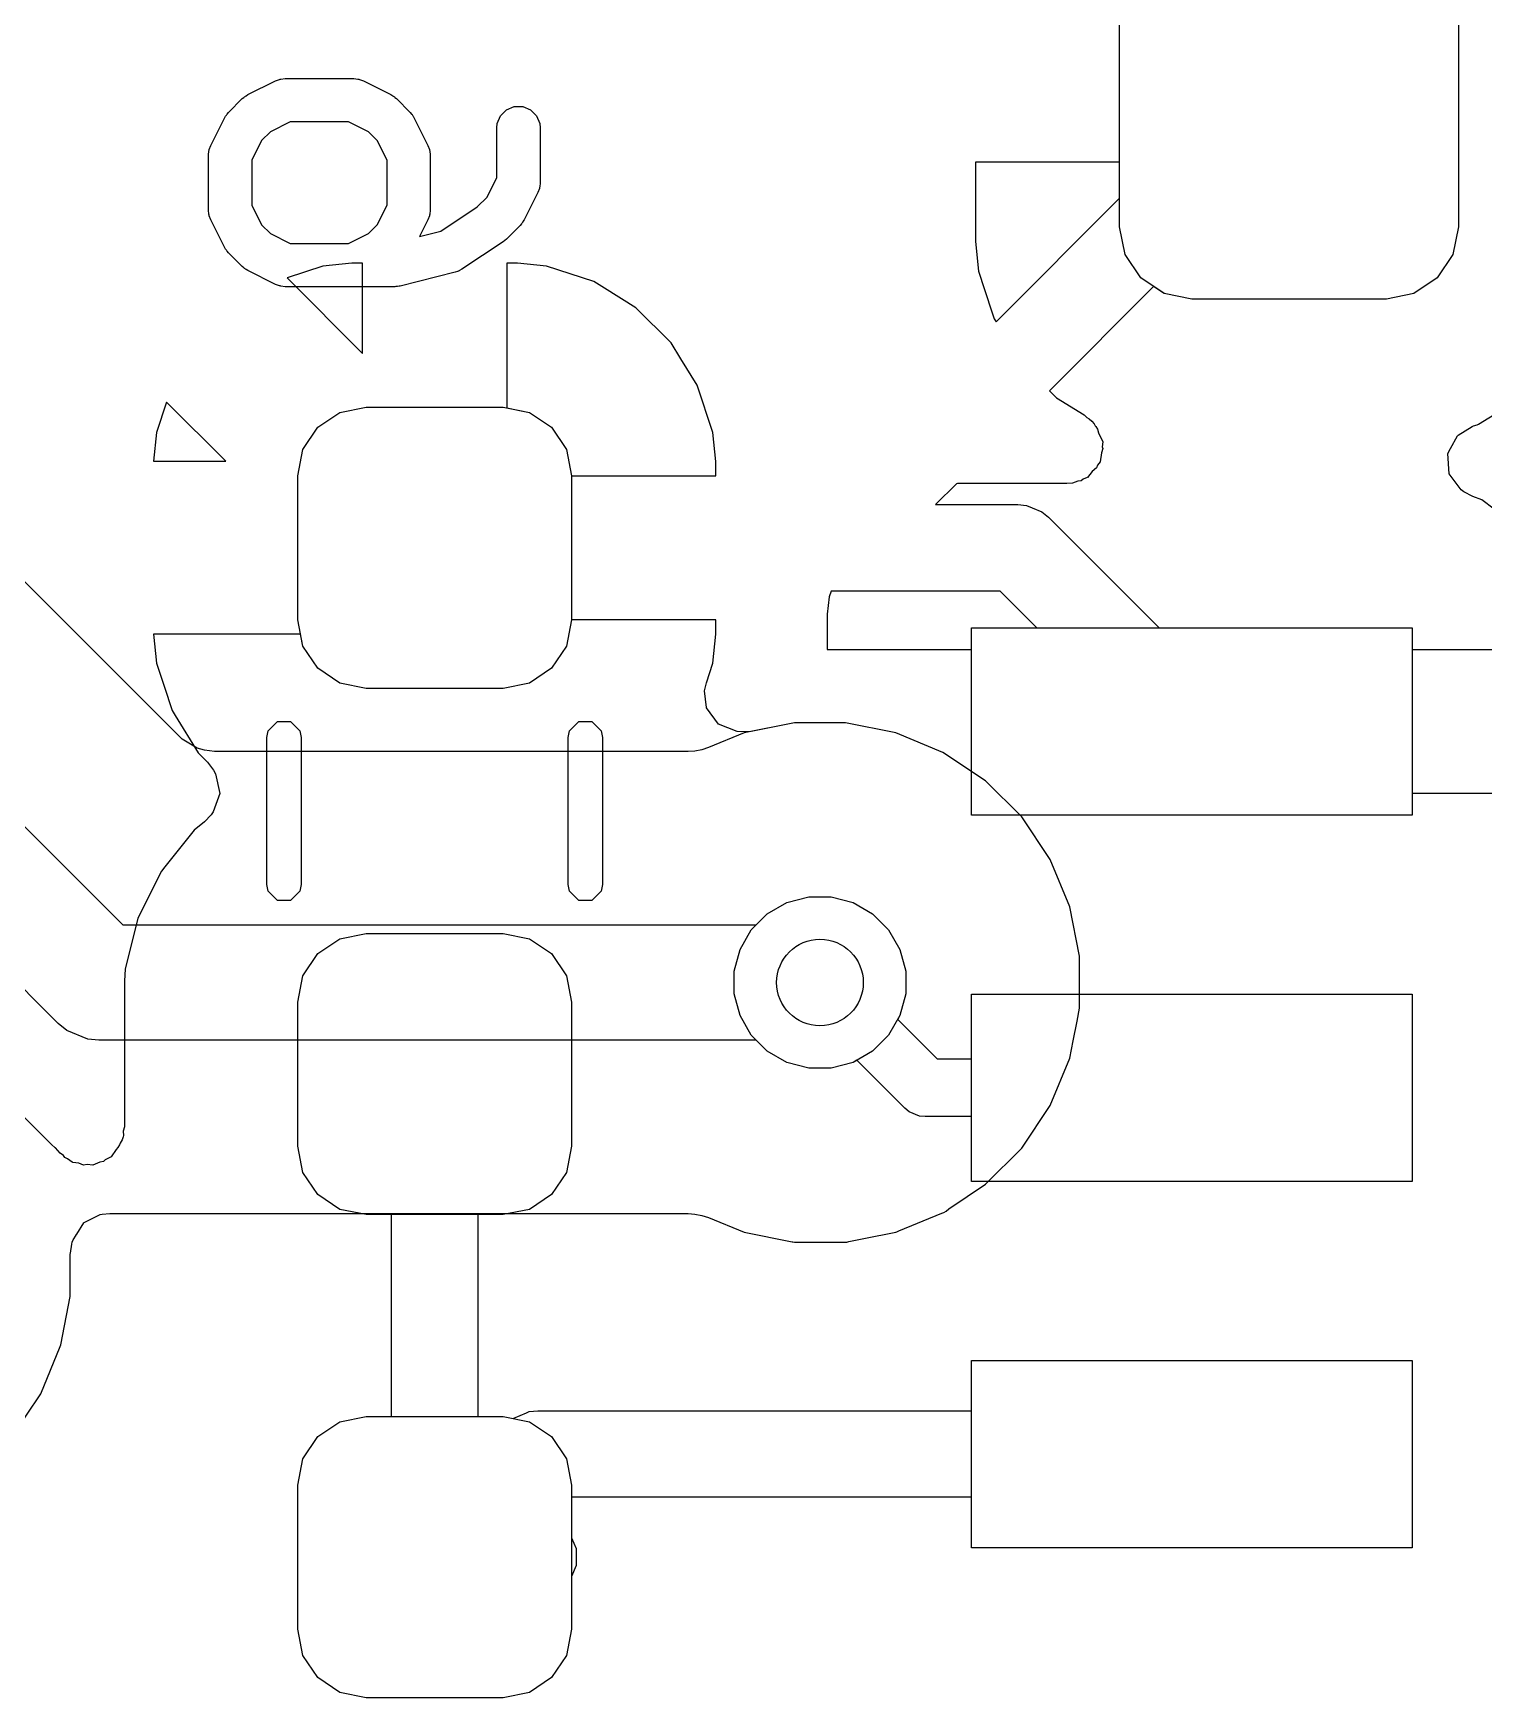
# Model space of a CAD drawing. Header units: inches. Extents: x 1.3 to 5.24, y -7.03 to -1.12.
# Drawn here: x 1.9595 to 2.1575, y -5.2551 to -5.0279 of the extents above; entities that cross this region are included whole.
import ezdxf

# ---------------------------------------------------------------- set-up
doc = ezdxf.new("R2010")
doc.units = ezdxf.units.IN
doc.header["$MEASUREMENT"] = 0
for name, color, linetype, true_color in [('B.Cu', 153, 'CONTINUOUS', 0x4d7fc4), ('B.Mask', 4, 'CONTINUOUS', 0x02ffee), ('B.Paste', 132, 'CONTINUOUS', 0x00c2c2), ('B.Silkscreen', 31, 'CONTINUOUS', 0xe8b2a7), ('F.Cu', 13, 'CONTINUOUS', 0xc83434), ('In1.Cu', 91, 'CONTINUOUS', 0x7fc87f), ('In2.Cu', 33, 'CONTINUOUS', 0xce7d2c)]:
    doc.layers.add(name, color=color, linetype=linetype, true_color=true_color)

msp = doc.modelspace()

# ---------------------------------------------------------------- linework, layer by layer
at = {"layer": 'B.Cu', "linetype": 'CONTINUOUS'}
for p, q in [((2.15409, -5.01693), (2.15409, -5.05433)), ((2.08815, -5.04547), (2.08815, -5.0563)), ((2.10783, -5.04547), (2.08815, -5.04547)), ((2.10783, -5.05041), (2.10783, -5.04547)), ((2.09097, -5.06727), (2.10783, -5.05041)), ((2.15409, -5.05433), (2.15335, -5.0581)), ((2.08815, -5.0563), (2.08856, -5.06034)), ((2.15335, -5.0581), (2.15121, -5.06129)), ((1.99907, -5.05966), (1.99418, -5.06128)), ((2.00304, -5.05925), (1.99907, -5.05966)), ((2.00304, -5.05925), (2.00304, -5.05925)), ((2.00304, -5.05925), (2.00304, -5.05925)), ((2.00305, -5.05925), (2.00304, -5.05925)), ((2.00449, -5.05925), (2.00305, -5.05925)), ((2.00305, -5.05925), (2.00305, -5.05925)), ((2.00449, -5.07158), (2.00449, -5.05925)), ((2.02562, -5.05925), (2.02417, -5.05925)), ((2.02417, -5.05925), (2.02417, -5.07903)), ((2.02959, -5.05966), (2.02562, -5.05925)), ((2.02562, -5.05925), (2.02562, -5.05925)), ((2.03604, -5.06179), (2.02959, -5.05966)), ((2.08856, -5.06034), (2.08856, -5.06034)), ((2.08856, -5.06034), (2.08856, -5.06034)), ((2.08856, -5.06034), (2.08941, -5.06288)), ((1.99418, -5.06128), (2.00449, -5.07158)), ((2.0375, -5.06269), (2.03604, -5.06179)), ((2.03604, -5.06179), (2.03604, -5.06179)), ((2.03604, -5.06179), (2.03604, -5.06179)), ((2.04181, -5.06536), (2.0375, -5.06269)), ((2.11248, -5.06247), (2.09827, -5.07668)), ((2.11391, -5.06342), (2.11248, -5.06247)), ((2.15121, -5.06129), (2.14802, -5.06342)), ((2.08941, -5.06288), (2.0905, -5.0662)), ((2.11768, -5.06417), (2.11391, -5.06342)), ((2.14425, -5.06417), (2.11768, -5.06417)), ((2.14802, -5.06342), (2.14425, -5.06417)), ((2.04661, -5.07016), (2.04181, -5.06536)), ((2.04181, -5.06536), (2.04181, -5.06536)), ((2.04181, -5.06536), (2.04181, -5.06536)), ((2.04181, -5.06536), (2.04181, -5.06536)), ((2.04181, -5.06536), (2.04181, -5.06536)), ((2.04181, -5.06536), (2.04181, -5.06536)), ((2.0905, -5.0662), (2.09073, -5.06689)), ((2.09073, -5.06689), (2.09073, -5.06689)), ((2.09073, -5.06689), (2.09097, -5.06727)), ((2.04794, -5.07231), (2.04661, -5.07016)), ((2.04661, -5.07016), (2.04661, -5.07016)), ((2.04661, -5.07016), (2.04661, -5.07016)), ((2.04661, -5.07016), (2.04661, -5.07016)), ((2.04661, -5.07016), (2.04661, -5.07016)), ((2.04661, -5.07016), (2.04661, -5.07016)), ((2.05018, -5.07593), (2.04794, -5.07231)), ((2.05231, -5.08238), (2.05018, -5.07593)), ((2.05018, -5.07593), (2.05018, -5.07593)), ((1.97773, -5.07823), (1.97635, -5.08238)), ((1.98582, -5.08632), (1.97773, -5.07823)), ((2.09827, -5.07668), (2.09924, -5.07765)), ((2.09924, -5.07765), (2.10299, -5.07996)), ((2.15682, -5.08127), (2.16269, -5.07765)), ((2.02417, -5.07903), (2.02726, -5.07965)), ((2.02726, -5.07965), (2.03029, -5.08168)), ((2.10299, -5.07996), (2.10336, -5.08033)), ((2.10336, -5.08033), (2.1037, -5.0805)), ((2.1037, -5.0805), (2.10406, -5.08085)), ((2.10406, -5.08085), (2.10436, -5.08119)), ((1.97635, -5.08238), (1.97595, -5.08632)), ((2.03029, -5.08168), (2.03232, -5.08471)), ((2.05272, -5.08635), (2.05231, -5.08238)), ((2.10436, -5.08119), (2.10449, -5.08147)), ((2.10449, -5.08147), (2.10459, -5.08157)), ((2.10459, -5.08157), (2.10482, -5.08194)), ((2.10482, -5.08194), (2.10495, -5.08242)), ((2.10495, -5.08242), (2.10554, -5.08367)), ((2.15302, -5.08456), (2.15395, -5.08285)), ((2.15395, -5.08285), (2.15407, -5.08273)), ((2.15407, -5.08273), (2.15599, -5.08155)), ((2.15599, -5.08155), (2.15617, -5.08149)), ((2.15617, -5.08149), (2.15664, -5.08133)), ((2.15664, -5.08133), (2.15676, -5.0813)), ((2.15676, -5.0813), (2.15682, -5.08127)), ((2.15682, -5.08127), (2.15682, -5.08127)), ((2.15682, -5.08127), (2.15682, -5.08127)), ((2.03232, -5.08471), (2.03303, -5.08829)), ((2.10536, -5.08515), (2.1052, -5.0864)), ((2.10553, -5.08459), (2.10536, -5.08515)), ((2.10554, -5.08367), (2.10546, -5.08433)), ((2.10546, -5.08433), (2.10553, -5.08459)), ((2.15263, -5.08526), (2.15302, -5.08456)), ((2.15283, -5.08801), (2.15263, -5.08526)), ((1.97595, -5.08632), (1.98582, -5.08632)), ((2.05272, -5.08829), (2.05272, -5.08635)), ((2.05272, -5.08635), (2.05272, -5.08635)), ((2.10411, -5.08771), (2.10344, -5.08851)), ((2.1047, -5.08722), (2.10411, -5.08771)), ((2.10481, -5.08686), (2.1047, -5.08722)), ((2.1052, -5.0864), (2.10481, -5.08686)), ((2.03303, -5.08829), (2.05272, -5.08829)), ((2.08556, -5.08939), (2.08272, -5.09222)), ((2.08571, -5.08937), (2.08556, -5.08939)), ((2.10065, -5.08937), (2.08571, -5.08937)), ((2.10139, -5.08931), (2.10065, -5.08937)), ((2.10142, -5.08931), (2.10139, -5.08931)), ((2.10215, -5.08903), (2.10142, -5.08931)), ((2.10258, -5.08897), (2.10215, -5.08903)), ((2.10285, -5.08875), (2.10258, -5.08897)), ((2.10339, -5.08854), (2.10285, -5.08875)), ((2.10344, -5.08851), (2.10339, -5.08854)), ((2.10344, -5.08851), (2.10344, -5.08851)), ((2.15448, -5.09021), (2.15283, -5.08801)), ((2.08272, -5.09222), (2.09396, -5.09222)), ((2.09396, -5.09222), (2.09511, -5.09234)), ((2.15484, -5.09047), (2.15448, -5.09021)), ((2.15606, -5.09114), (2.15484, -5.09047)), ((2.15729, -5.0916), (2.15606, -5.09114)), ((2.15606, -5.09114), (2.15606, -5.09114)), ((2.15606, -5.09114), (2.15606, -5.09114)), ((2.15896, -5.09286), (2.15729, -5.0916)), ((2.15729, -5.0916), (2.15729, -5.0916)), ((2.15729, -5.0916), (2.15729, -5.0916)), ((2.15729, -5.0916), (2.15729, -5.0916)), ((2.09511, -5.09234), (2.09592, -5.09268)), ((2.09592, -5.09268), (2.09724, -5.09322)), ((2.09724, -5.09322), (2.09813, -5.09395)), ((2.09813, -5.09395), (2.11323, -5.10906)), ((2.06817, -5.10483), (2.06791, -5.10717)), ((2.06846, -5.10404), (2.06817, -5.10483)), ((2.06817, -5.10483), (2.06817, -5.10483)), ((2.09151, -5.10404), (2.06846, -5.10404)), ((2.09653, -5.10906), (2.09151, -5.10404)), ((2.03303, -5.10797), (2.03232, -5.11155)), ((2.05272, -5.10797), (2.03303, -5.10797)), ((2.05272, -5.10991), (2.05272, -5.10797)), ((2.06791, -5.10717), (2.06791, -5.10717)), ((2.06791, -5.10717), (2.06791, -5.11201)), ((1.99602, -5.10994), (1.97595, -5.10994)), ((1.97595, -5.10994), (1.97635, -5.11388)), ((1.99634, -5.11155), (1.99602, -5.10994)), ((2.05231, -5.11388), (2.05272, -5.10991)), ((2.05272, -5.10991), (2.05272, -5.10991)), ((2.0876, -5.11201), (2.0876, -5.10906)), ((2.0876, -5.10906), (2.09653, -5.10906)), ((2.11323, -5.10906), (2.14776, -5.10906)), ((2.14776, -5.10906), (2.14776, -5.11201)), ((1.99837, -5.11458), (1.99634, -5.11155)), ((2.03232, -5.11155), (2.03029, -5.11458)), ((2.06791, -5.11201), (2.0876, -5.11201)), ((2.14776, -5.11201), (2.16744, -5.11201)), ((1.97635, -5.11388), (1.97739, -5.11701)), ((2.0014, -5.11661), (1.99837, -5.11458)), ((2.03029, -5.11458), (2.02726, -5.11661)), ((2.05142, -5.11658), (2.05231, -5.11388)), ((1.97739, -5.11701), (1.97849, -5.12033)), ((2.00498, -5.11732), (2.0014, -5.11661)), ((2.02726, -5.11661), (2.02368, -5.11732)), ((2.05121, -5.11747), (2.05142, -5.11658)), ((2.02368, -5.11732), (2.00498, -5.11732)), ((2.05119, -5.11765), (2.05121, -5.11747)), ((2.05142, -5.11992), (2.05119, -5.11765)), ((1.97849, -5.12033), (1.97849, -5.12033)), ((1.97849, -5.12033), (1.97892, -5.12104)), ((1.97892, -5.12104), (1.98205, -5.1261)), ((2.05145, -5.11999), (2.05142, -5.11992)), ((2.05306, -5.12222), (2.05145, -5.11999)), ((2.05562, -5.12322), (2.05306, -5.12222)), ((2.05616, -5.12327), (2.05562, -5.12322)), ((2.05755, -5.1232), (2.05616, -5.12327)), ((2.06344, -5.12203), (2.05755, -5.1232)), ((2.05755, -5.1232), (2.05755, -5.1232)), ((2.07042, -5.12203), (2.06344, -5.12203)), ((2.06344, -5.12203), (2.06344, -5.12203)), ((2.06344, -5.12203), (2.06344, -5.12203)), ((2.07727, -5.12339), (2.07042, -5.12203)), ((2.07042, -5.12203), (2.07042, -5.12203)), ((2.07042, -5.12203), (2.07042, -5.12203)), ((2.08372, -5.12606), (2.07727, -5.12339)), ((2.07727, -5.12339), (2.07727, -5.12339)), ((2.07727, -5.12339), (2.07727, -5.12339)), ((1.98205, -5.1261), (1.98205, -5.1261)), ((1.98205, -5.1261), (1.98205, -5.1261)), ((1.98205, -5.1261), (1.98332, -5.12738)), ((2.0876, -5.12865), (2.08372, -5.12606)), ((2.08372, -5.12606), (2.08372, -5.12606)), ((2.08372, -5.12606), (2.08372, -5.12606)), ((2.08372, -5.12606), (2.08372, -5.12606)), ((2.08372, -5.12606), (2.08372, -5.12606)), ((1.98332, -5.12738), (1.98333, -5.12738)), ((1.98333, -5.12738), (1.98416, -5.12849)), ((1.98416, -5.12849), (1.98443, -5.129)), ((1.98443, -5.129), (1.98502, -5.13168)), ((2.0876, -5.13465), (2.0876, -5.12865)), ((1.98502, -5.13168), (1.98411, -5.13419)), ((2.16106, -5.13169), (2.14776, -5.13169)), ((2.14776, -5.13169), (2.14776, -5.13465)), ((1.98381, -5.1346), (1.98291, -5.13555)), ((1.98411, -5.13419), (1.98381, -5.1346)), ((2.14776, -5.13465), (2.0876, -5.13465)), ((1.98151, -5.13667), (1.97749, -5.14168)), ((1.98291, -5.13555), (1.98151, -5.13667)), ((1.98151, -5.13667), (1.98151, -5.13667)), ((1.98151, -5.13667), (1.98151, -5.13667)), ((1.97702, -5.14226), (1.97383, -5.14869)), ((1.97748, -5.14168), (1.97702, -5.14226)), ((1.97702, -5.14226), (1.97702, -5.14226)), ((1.97749, -5.14168), (1.97748, -5.14168)), ((2.05974, -5.14811), (2.06241, -5.14657)), ((2.06241, -5.14657), (2.06539, -5.14577)), ((2.06539, -5.14577), (2.06847, -5.14577)), ((2.06847, -5.14577), (2.07145, -5.14657)), ((2.07145, -5.14657), (2.07412, -5.14811)), ((1.97383, -5.1487), (1.9721, -5.15566)), ((1.97383, -5.14869), (1.97383, -5.14869)), ((1.97383, -5.14869), (1.97383, -5.1487)), ((1.97383, -5.1487), (1.97383, -5.1487)), ((2.05756, -5.15029), (2.05974, -5.14811)), ((2.07412, -5.14811), (2.0763, -5.15029)), ((2.0014, -5.1515), (2.00498, -5.15079)), ((2.00498, -5.15079), (2.02368, -5.15079)), ((2.02368, -5.15079), (2.02726, -5.1515)), ((2.05602, -5.15296), (2.05756, -5.15029)), ((2.0763, -5.15029), (2.07784, -5.15296)), ((1.99634, -5.15656), (1.99837, -5.15353)), ((1.99837, -5.15353), (2.0014, -5.1515)), ((2.02726, -5.1515), (2.03029, -5.15353)), ((2.03029, -5.15353), (2.03232, -5.15656)), ((2.05522, -5.15594), (2.05602, -5.15296)), ((2.07784, -5.15296), (2.07864, -5.15594)), ((1.9721, -5.15566), (1.97199, -5.15727)), ((1.97199, -5.15727), (1.97199, -5.17717)), ((1.99563, -5.16014), (1.99634, -5.15656)), ((2.03232, -5.15656), (2.03303, -5.16014)), ((2.05522, -5.15902), (2.05522, -5.15594)), ((2.07864, -5.15594), (2.07864, -5.15902)), ((1.99563, -5.17982), (1.99563, -5.16014)), ((2.03303, -5.16014), (2.03303, -5.17982)), ((2.05602, -5.162), (2.05522, -5.15902)), ((2.07864, -5.15902), (2.07784, -5.162)), ((2.0876, -5.16791), (2.0876, -5.15906)), ((2.0876, -5.15906), (2.14776, -5.15906)), ((2.14776, -5.15906), (2.14776, -5.18465)), ((2.05756, -5.16467), (2.05602, -5.162)), ((2.07784, -5.162), (2.07754, -5.16252)), ((2.07754, -5.16252), (2.08293, -5.16791)), ((2.05974, -5.16685), (2.05756, -5.16467)), ((2.06241, -5.16839), (2.05974, -5.16685)), ((1.96203, -5.1796), (1.95173, -5.16931)), ((2.06539, -5.16919), (2.06241, -5.16839)), ((2.06847, -5.16919), (2.06539, -5.16919)), ((2.07145, -5.16839), (2.06847, -5.16919)), ((2.07197, -5.16809), (2.07145, -5.16839)), ((2.07852, -5.17463), (2.07197, -5.16809)), ((2.08293, -5.16791), (2.0876, -5.16791)), ((2.07911, -5.17512), (2.07852, -5.17463)), ((2.08053, -5.17571), (2.07911, -5.17512)), ((2.0813, -5.17579), (2.08053, -5.17571)), ((2.0876, -5.17579), (2.0813, -5.17579)), ((2.0876, -5.18465), (2.0876, -5.17579)), ((1.97179, -5.17855), (1.97166, -5.17897)), ((1.97184, -5.17835), (1.97179, -5.17855)), ((1.97199, -5.17717), (1.97182, -5.17779)), ((1.97182, -5.17779), (1.97184, -5.17835)), ((1.96252, -5.18003), (1.96203, -5.1796)), ((1.96258, -5.18006), (1.96252, -5.18003)), ((1.96322, -5.18078), (1.96258, -5.18006)), ((1.96365, -5.1811), (1.96322, -5.18078)), ((1.97084, -5.18026), (1.97018, -5.18129)), ((1.9711, -5.18002), (1.97084, -5.18026)), ((1.97132, -5.17963), (1.9711, -5.18002)), ((1.97138, -5.17942), (1.97132, -5.17963)), ((1.97166, -5.17897), (1.97138, -5.17942)), ((1.99634, -5.1834), (1.99563, -5.17982)), ((2.03303, -5.17982), (2.03232, -5.1834)), ((1.96385, -5.18138), (1.96365, -5.1811)), ((1.96423, -5.18153), (1.96385, -5.18138)), ((1.96485, -5.18199), (1.96423, -5.18153)), ((1.96495, -5.18204), (1.96485, -5.18199)), ((1.96577, -5.18216), (1.96495, -5.18204)), ((1.96495, -5.18204), (1.96495, -5.18204)), ((1.96639, -5.18241), (1.96577, -5.18216)), ((1.96689, -5.18232), (1.96639, -5.18241)), ((1.96768, -5.18243), (1.96689, -5.18232)), ((1.96864, -5.18199), (1.96768, -5.18243)), ((1.9691, -5.1819), (1.96864, -5.18199)), ((1.96935, -5.18167), (1.9691, -5.1819)), ((1.97018, -5.18129), (1.96935, -5.18167)), ((1.99837, -5.18643), (1.99634, -5.1834)), ((2.03232, -5.1834), (2.03029, -5.18643)), ((2.14776, -5.18465), (2.0876, -5.18465)), ((2.0014, -5.18846), (1.99837, -5.18643)), ((2.03029, -5.18643), (2.02726, -5.18846)), ((2.00498, -5.18917), (2.0014, -5.18846)), ((2.00843, -5.18917), (2.00498, -5.18917)), ((2.00843, -5.21673), (2.00843, -5.18917)), ((2.02368, -5.18917), (2.02024, -5.18917)), ((2.02024, -5.18917), (2.02024, -5.21673)), ((2.02726, -5.18846), (2.02368, -5.18917)), ((2.0876, -5.21594), (2.0876, -5.20906)), ((2.0876, -5.20906), (2.14776, -5.20906)), ((2.14776, -5.20906), (2.14776, -5.23465)), ((2.0014, -5.21744), (2.00498, -5.21673)), ((2.00498, -5.21673), (2.00843, -5.21673)), ((2.02024, -5.21673), (2.02368, -5.21673)), ((2.02368, -5.21673), (2.02505, -5.217)), ((2.02505, -5.217), (2.02512, -5.21694)), ((2.02512, -5.21694), (2.02688, -5.21621)), ((2.02688, -5.21621), (2.02725, -5.21606)), ((2.02725, -5.21606), (2.02841, -5.21594)), ((2.02841, -5.21594), (2.0876, -5.21594)), ((1.99634, -5.2225), (1.99837, -5.21947)), ((1.99837, -5.21947), (2.0014, -5.21744)), ((1.99563, -5.22608), (1.99634, -5.2225)), ((1.99563, -5.24577), (1.99563, -5.22608)), ((2.0876, -5.22776), (2.03303, -5.22776)), ((2.03303, -5.22776), (2.03303, -5.23329)), ((2.0876, -5.23465), (2.0876, -5.22776)), ((2.03303, -5.23329), (2.03365, -5.23477)), ((2.03365, -5.23477), (2.03365, -5.23708)), ((2.14776, -5.23465), (2.0876, -5.23465)), ((2.03365, -5.23708), (2.03303, -5.23856)), ((2.03303, -5.23856), (2.03303, -5.24577)), ((1.99634, -5.24935), (1.99563, -5.24577)), ((2.03303, -5.24577), (2.03232, -5.24935)), ((1.99837, -5.25238), (1.99634, -5.24935)), ((2.03232, -5.24935), (2.03029, -5.25238)), ((2.0014, -5.25441), (1.99837, -5.25238)), ((2.03029, -5.25238), (2.02726, -5.25441)), ((2.00498, -5.25512), (2.0014, -5.25441)), ((2.02368, -5.25512), (2.00498, -5.25512)), ((2.02726, -5.25441), (2.02368, -5.25512))]:
    msp.add_line(p, q, dxfattribs=at)
at = {"layer": 'B.Cu'}
msp.add_circle((2.06693, -5.15748), 0.00591, dxfattribs=at)
at = {"layer": 'B.Mask', "linetype": 'CONTINUOUS'}
for p, q in [((2.10783, -5.05433), (2.10783, -5.01693)), ((2.15409, -5.01693), (2.15409, -5.05433)), ((2.10858, -5.0581), (2.10783, -5.05433)), ((2.15409, -5.05433), (2.15335, -5.0581)), ((2.11072, -5.06129), (2.10858, -5.0581)), ((2.15335, -5.0581), (2.15121, -5.06129)), ((2.11391, -5.06342), (2.11072, -5.06129)), ((2.15121, -5.06129), (2.14802, -5.06342)), ((2.11768, -5.06417), (2.11391, -5.06342)), ((2.14425, -5.06417), (2.11768, -5.06417)), ((2.14802, -5.06342), (2.14425, -5.06417)), ((1.99837, -5.08168), (2.0014, -5.07965)), ((2.0014, -5.07965), (2.00498, -5.07894)), ((2.00498, -5.07894), (2.02368, -5.07894)), ((2.02368, -5.07894), (2.02726, -5.07965)), ((2.02726, -5.07965), (2.03029, -5.08168)), ((1.99634, -5.08471), (1.99837, -5.08168)), ((2.03029, -5.08168), (2.03232, -5.08471)), ((1.99563, -5.08829), (1.99634, -5.08471)), ((2.03232, -5.08471), (2.03303, -5.08829)), ((1.99563, -5.10797), (1.99563, -5.08829)), ((2.03303, -5.08829), (2.03303, -5.10797)), ((1.99634, -5.11155), (1.99563, -5.10797)), ((2.03303, -5.10797), (2.03232, -5.11155)), ((2.0876, -5.13465), (2.0876, -5.10906)), ((2.0876, -5.10906), (2.14776, -5.10906)), ((2.14776, -5.10906), (2.14776, -5.13465)), ((1.99837, -5.11458), (1.99634, -5.11155)), ((2.03232, -5.11155), (2.03029, -5.11458)), ((2.0014, -5.11661), (1.99837, -5.11458)), ((2.03029, -5.11458), (2.02726, -5.11661)), ((2.00498, -5.11732), (2.0014, -5.11661)), ((2.02726, -5.11661), (2.02368, -5.11732)), ((2.02368, -5.11732), (2.00498, -5.11732)), ((2.14776, -5.13465), (2.0876, -5.13465)), ((2.0014, -5.1515), (2.00498, -5.15079)), ((2.00498, -5.15079), (2.02368, -5.15079)), ((2.02368, -5.15079), (2.02726, -5.1515)), ((1.99634, -5.15656), (1.99837, -5.15353)), ((1.99837, -5.15353), (2.0014, -5.1515)), ((2.02726, -5.1515), (2.03029, -5.15353)), ((2.03029, -5.15353), (2.03232, -5.15656)), ((1.99563, -5.16014), (1.99634, -5.15656)), ((2.03232, -5.15656), (2.03303, -5.16014)), ((1.99563, -5.17982), (1.99563, -5.16014)), ((2.03303, -5.16014), (2.03303, -5.17982)), ((2.0876, -5.18465), (2.0876, -5.15906)), ((2.0876, -5.15906), (2.14776, -5.15906)), ((2.14776, -5.15906), (2.14776, -5.18465)), ((1.99634, -5.1834), (1.99563, -5.17982)), ((2.03303, -5.17982), (2.03232, -5.1834)), ((1.99837, -5.18643), (1.99634, -5.1834)), ((2.03232, -5.1834), (2.03029, -5.18643)), ((2.14776, -5.18465), (2.0876, -5.18465)), ((2.0014, -5.18846), (1.99837, -5.18643)), ((2.03029, -5.18643), (2.02726, -5.18846)), ((2.00498, -5.18917), (2.0014, -5.18846)), ((2.02368, -5.18917), (2.00498, -5.18917)), ((2.02726, -5.18846), (2.02368, -5.18917)), ((2.0876, -5.23465), (2.0876, -5.20906)), ((2.0876, -5.20906), (2.14776, -5.20906)), ((2.14776, -5.20906), (2.14776, -5.23465)), ((2.0014, -5.21744), (2.00498, -5.21673)), ((2.00498, -5.21673), (2.02368, -5.21673)), ((2.02368, -5.21673), (2.02726, -5.21744)), ((1.99634, -5.2225), (1.99837, -5.21947)), ((1.99837, -5.21947), (2.0014, -5.21744)), ((2.02726, -5.21744), (2.03029, -5.21947)), ((2.03029, -5.21947), (2.03232, -5.2225)), ((1.99563, -5.22608), (1.99634, -5.2225)), ((2.03232, -5.2225), (2.03303, -5.22608)), ((1.99563, -5.24577), (1.99563, -5.22608)), ((2.03303, -5.22608), (2.03303, -5.24577)), ((2.14776, -5.23465), (2.0876, -5.23465)), ((1.99634, -5.24935), (1.99563, -5.24577)), ((2.03303, -5.24577), (2.03232, -5.24935)), ((1.99837, -5.25238), (1.99634, -5.24935)), ((2.03232, -5.24935), (2.03029, -5.25238)), ((2.0014, -5.25441), (1.99837, -5.25238)), ((2.03029, -5.25238), (2.02726, -5.25441)), ((2.00498, -5.25512), (2.0014, -5.25441)), ((2.02368, -5.25512), (2.00498, -5.25512)), ((2.02726, -5.25441), (2.02368, -5.25512))]:
    msp.add_line(p, q, dxfattribs=at)
at = {"layer": 'B.Paste', "linetype": 'CONTINUOUS'}
for p, q in [((2.10783, -5.05433), (2.10783, -5.01693)), ((2.15409, -5.01693), (2.15409, -5.05433)), ((2.10858, -5.0581), (2.10783, -5.05433)), ((2.15409, -5.05433), (2.15335, -5.0581)), ((2.11072, -5.06129), (2.10858, -5.0581)), ((2.15335, -5.0581), (2.15121, -5.06129)), ((2.11391, -5.06342), (2.11072, -5.06129)), ((2.15121, -5.06129), (2.14802, -5.06342)), ((2.11768, -5.06417), (2.11391, -5.06342)), ((2.14425, -5.06417), (2.11768, -5.06417)), ((2.14802, -5.06342), (2.14425, -5.06417)), ((1.99837, -5.08168), (2.0014, -5.07965)), ((2.0014, -5.07965), (2.00498, -5.07894)), ((2.00498, -5.07894), (2.02368, -5.07894)), ((2.02368, -5.07894), (2.02726, -5.07965)), ((2.02726, -5.07965), (2.03029, -5.08168)), ((1.99634, -5.08471), (1.99837, -5.08168)), ((2.03029, -5.08168), (2.03232, -5.08471)), ((1.99563, -5.08829), (1.99634, -5.08471)), ((2.03232, -5.08471), (2.03303, -5.08829)), ((1.99563, -5.10797), (1.99563, -5.08829)), ((2.03303, -5.08829), (2.03303, -5.10797)), ((1.99634, -5.11155), (1.99563, -5.10797)), ((2.03303, -5.10797), (2.03232, -5.11155)), ((2.0876, -5.13465), (2.0876, -5.10906)), ((2.0876, -5.10906), (2.14776, -5.10906)), ((2.14776, -5.10906), (2.14776, -5.13465)), ((1.99837, -5.11458), (1.99634, -5.11155)), ((2.03232, -5.11155), (2.03029, -5.11458)), ((2.0014, -5.11661), (1.99837, -5.11458)), ((2.03029, -5.11458), (2.02726, -5.11661)), ((2.00498, -5.11732), (2.0014, -5.11661)), ((2.02726, -5.11661), (2.02368, -5.11732)), ((2.02368, -5.11732), (2.00498, -5.11732)), ((2.14776, -5.13465), (2.0876, -5.13465)), ((2.0014, -5.1515), (2.00498, -5.15079)), ((2.00498, -5.15079), (2.02368, -5.15079)), ((2.02368, -5.15079), (2.02726, -5.1515)), ((1.99634, -5.15656), (1.99837, -5.15353)), ((1.99837, -5.15353), (2.0014, -5.1515)), ((2.02726, -5.1515), (2.03029, -5.15353)), ((2.03029, -5.15353), (2.03232, -5.15656)), ((1.99563, -5.16014), (1.99634, -5.15656)), ((2.03232, -5.15656), (2.03303, -5.16014)), ((1.99563, -5.17982), (1.99563, -5.16014)), ((2.03303, -5.16014), (2.03303, -5.17982)), ((2.0876, -5.18465), (2.0876, -5.15906)), ((2.0876, -5.15906), (2.14776, -5.15906)), ((2.14776, -5.15906), (2.14776, -5.18465)), ((1.99634, -5.1834), (1.99563, -5.17982)), ((2.03303, -5.17982), (2.03232, -5.1834)), ((1.99837, -5.18643), (1.99634, -5.1834)), ((2.03232, -5.1834), (2.03029, -5.18643)), ((2.14776, -5.18465), (2.0876, -5.18465)), ((2.0014, -5.18846), (1.99837, -5.18643)), ((2.03029, -5.18643), (2.02726, -5.18846)), ((2.00498, -5.18917), (2.0014, -5.18846)), ((2.02368, -5.18917), (2.00498, -5.18917)), ((2.02726, -5.18846), (2.02368, -5.18917)), ((2.0876, -5.23465), (2.0876, -5.20906)), ((2.0876, -5.20906), (2.14776, -5.20906)), ((2.14776, -5.20906), (2.14776, -5.23465)), ((2.0014, -5.21744), (2.00498, -5.21673)), ((2.00498, -5.21673), (2.02368, -5.21673)), ((2.02368, -5.21673), (2.02726, -5.21744)), ((1.99634, -5.2225), (1.99837, -5.21947)), ((1.99837, -5.21947), (2.0014, -5.21744)), ((2.02726, -5.21744), (2.03029, -5.21947)), ((2.03029, -5.21947), (2.03232, -5.2225)), ((1.99563, -5.22608), (1.99634, -5.2225)), ((2.03232, -5.2225), (2.03303, -5.22608)), ((1.99563, -5.24577), (1.99563, -5.22608)), ((2.03303, -5.22608), (2.03303, -5.24577)), ((2.14776, -5.23465), (2.0876, -5.23465)), ((1.99634, -5.24935), (1.99563, -5.24577)), ((2.03303, -5.24577), (2.03232, -5.24935)), ((1.99837, -5.25238), (1.99634, -5.24935)), ((2.03232, -5.24935), (2.03029, -5.25238)), ((2.0014, -5.25441), (1.99837, -5.25238)), ((2.03029, -5.25238), (2.02726, -5.25441)), ((2.00498, -5.25512), (2.0014, -5.25441)), ((2.02368, -5.25512), (2.00498, -5.25512)), ((2.02726, -5.25441), (2.02368, -5.25512))]:
    msp.add_line(p, q, dxfattribs=at)
at = {"layer": 'B.Silkscreen', "linetype": 'CONTINUOUS'}
for p, q in [((1.98884, -5.03626), (1.99259, -5.03439)), ((1.99259, -5.03439), (1.99313, -5.03418)), ((1.99313, -5.03418), (1.99324, -5.03417)), ((1.99324, -5.03417), (1.99333, -5.03413)), ((1.99333, -5.03413), (1.99391, -5.03407)), ((1.99391, -5.03407), (2.00328, -5.03407)), ((2.00328, -5.03407), (2.00386, -5.03413)), ((2.00386, -5.03413), (2.00396, -5.03417)), ((2.00396, -5.03417), (2.00406, -5.03418)), ((2.00406, -5.03418), (2.0046, -5.03439)), ((2.0046, -5.03439), (2.00835, -5.03626)), ((1.9862, -5.03869), (1.98807, -5.03681)), ((1.98807, -5.03681), (1.9883, -5.03663)), ((1.9883, -5.03663), (1.98835, -5.03657)), ((1.98835, -5.03657), (1.98844, -5.03651)), ((1.98844, -5.03651), (1.98852, -5.03645)), ((1.98852, -5.03645), (1.98859, -5.03642)), ((1.98859, -5.03642), (1.98884, -5.03626)), ((2.00835, -5.03626), (2.0086, -5.03642)), ((2.0086, -5.03642), (2.00867, -5.03645)), ((2.00867, -5.03645), (2.00875, -5.03651)), ((2.00875, -5.03651), (2.00884, -5.03657)), ((2.00884, -5.03657), (2.00889, -5.03663)), ((2.00889, -5.03663), (2.00912, -5.03681)), ((2.00912, -5.03681), (2.011, -5.03869)), ((1.98377, -5.04321), (1.98564, -5.03946)), ((1.98564, -5.03946), (1.9858, -5.03921)), ((1.9858, -5.03921), (1.98583, -5.03914)), ((1.98583, -5.03914), (1.9859, -5.03905)), ((1.9859, -5.03905), (1.98595, -5.03897)), ((1.98595, -5.03897), (1.98601, -5.03891)), ((1.98601, -5.03891), (1.9862, -5.03869)), ((1.99461, -5.03998), (1.99191, -5.04133)), ((2.00259, -5.03998), (1.99461, -5.03998)), ((2.00528, -5.04133), (2.00259, -5.03998)), ((2.011, -5.03869), (2.01118, -5.03891)), ((2.01118, -5.03891), (2.01124, -5.03897)), ((2.01124, -5.03897), (2.0113, -5.03905)), ((2.0113, -5.03905), (2.01136, -5.03914)), ((2.01136, -5.03914), (2.01139, -5.03921)), ((2.01139, -5.03921), (2.01155, -5.03946)), ((2.01155, -5.03946), (2.01342, -5.04321)), ((2.02288, -5.0402), (2.02333, -5.03914)), ((2.02333, -5.03914), (2.02414, -5.03832)), ((2.02414, -5.03832), (2.0252, -5.03788)), ((2.0252, -5.03788), (2.02636, -5.03788)), ((2.02636, -5.03788), (2.02742, -5.03832)), ((2.02742, -5.03832), (2.02824, -5.03914)), ((2.02824, -5.03914), (2.02868, -5.0402)), ((1.99191, -5.04133), (1.99071, -5.04253)), ((2.00648, -5.04253), (2.00528, -5.04133)), ((2.02283, -5.04078), (2.02288, -5.0402)), ((2.02283, -5.04758), (2.02283, -5.04078)), ((2.02868, -5.0402), (2.02873, -5.04078)), ((2.02873, -5.04078), (2.02873, -5.04828)), ((1.98346, -5.04453), (1.98351, -5.04395)), ((1.98346, -5.05202), (1.98346, -5.04453)), ((1.98351, -5.04395), (1.98355, -5.04385)), ((1.98355, -5.04385), (1.98356, -5.04375)), ((1.98356, -5.04375), (1.98377, -5.04321)), ((1.99071, -5.04253), (1.98936, -5.04522)), ((2.00783, -5.04522), (2.00648, -5.04253)), ((2.01342, -5.04321), (2.01363, -5.04375)), ((2.01363, -5.04375), (2.01364, -5.04385)), ((2.01364, -5.04385), (2.01368, -5.04395)), ((2.01368, -5.04395), (2.01373, -5.04453)), ((2.01373, -5.04453), (2.01373, -5.05202)), ((1.98936, -5.04522), (1.98936, -5.05133)), ((2.00783, -5.05133), (2.00783, -5.04522)), ((2.02148, -5.05028), (2.02283, -5.04758)), ((2.02863, -5.04906), (2.02842, -5.0496)), ((2.02864, -5.04895), (2.02863, -5.04906)), ((2.02868, -5.04885), (2.02864, -5.04895)), ((2.02873, -5.04828), (2.02868, -5.04885)), ((1.98936, -5.05133), (1.99071, -5.05403)), ((2.00648, -5.05403), (2.00783, -5.05133)), ((2.02015, -5.0516), (2.02148, -5.05028)), ((2.02842, -5.0496), (2.02655, -5.05335)), ((1.98351, -5.0526), (1.98346, -5.05202)), ((1.98355, -5.0527), (1.98351, -5.0526)), ((1.98356, -5.0528), (1.98355, -5.0527)), ((1.98377, -5.05335), (1.98356, -5.0528)), ((1.98564, -5.05709), (1.98377, -5.05335)), ((2.01342, -5.05335), (2.01228, -5.05564)), ((2.01363, -5.0528), (2.01342, -5.05335)), ((2.01364, -5.0527), (2.01363, -5.0528)), ((2.01368, -5.0526), (2.01364, -5.0527)), ((2.01373, -5.05202), (2.01368, -5.0526)), ((2.01519, -5.05491), (2.02015, -5.0516)), ((2.02639, -5.05359), (2.02636, -5.05367)), ((2.02655, -5.05335), (2.02639, -5.05359)), ((1.99071, -5.05403), (1.99191, -5.05522)), ((1.99191, -5.05522), (1.99461, -5.05657)), ((2.00259, -5.05657), (2.00528, -5.05522)), ((2.00528, -5.05522), (2.00648, -5.05403)), ((2.01228, -5.05564), (2.01519, -5.05491)), ((2.02599, -5.05411), (2.02412, -5.05599)), ((2.02618, -5.05389), (2.02599, -5.05411)), ((2.02624, -5.05384), (2.02618, -5.05389)), ((2.02629, -5.05375), (2.02624, -5.05384)), ((2.02636, -5.05367), (2.02629, -5.05375)), ((1.9858, -5.05734), (1.98564, -5.05709)), ((1.98583, -5.05741), (1.9858, -5.05734)), ((1.9859, -5.0575), (1.98583, -5.05741)), ((1.98595, -5.05758), (1.9859, -5.0575)), ((1.98601, -5.05764), (1.98595, -5.05758)), ((1.9862, -5.05786), (1.98601, -5.05764)), ((1.98807, -5.05974), (1.9862, -5.05786)), ((1.99461, -5.05657), (2.00259, -5.05657)), ((2.02367, -5.05636), (2.01804, -5.06011)), ((2.02389, -5.05617), (2.02367, -5.05635)), ((2.02367, -5.05635), (2.02367, -5.05635)), ((2.02367, -5.05635), (2.02367, -5.05636)), ((2.02412, -5.05599), (2.02389, -5.05617)), ((2.02412, -5.05599), (2.02412, -5.05599)), ((2.02412, -5.05599), (2.02412, -5.05599)), ((1.9883, -5.05992), (1.98807, -5.05974)), ((1.98835, -5.05998), (1.9883, -5.05992)), ((1.98844, -5.06004), (1.98835, -5.05998)), ((1.98852, -5.0601), (1.98844, -5.06004)), ((1.98859, -5.06013), (1.98852, -5.0601)), ((1.98884, -5.06029), (1.98859, -5.06013)), ((1.99259, -5.06216), (1.98884, -5.06029)), ((2.01746, -5.06039), (2.01712, -5.06051)), ((2.01753, -5.06038), (2.01746, -5.06039)), ((2.0176, -5.06034), (2.01753, -5.06038)), ((2.01767, -5.06032), (2.0176, -5.06034)), ((2.01773, -5.06028), (2.01767, -5.06032)), ((2.01804, -5.06011), (2.01773, -5.06028)), ((1.99313, -5.06237), (1.99259, -5.06216)), ((1.99324, -5.06238), (1.99313, -5.06237)), ((1.99333, -5.06242), (1.99324, -5.06238)), ((1.99391, -5.06248), (1.99333, -5.06242)), ((2.00891, -5.06248), (1.99391, -5.06248)), ((2.00901, -5.06247), (2.00891, -5.06248)), ((2.00905, -5.06247), (2.00901, -5.06247)), ((2.00927, -5.06244), (2.00905, -5.06247)), ((2.00948, -5.06242), (2.00927, -5.06244)), ((2.00952, -5.0624), (2.00948, -5.06242)), ((2.00962, -5.06239), (2.00952, -5.0624)), ((2.01712, -5.06051), (2.00962, -5.06239)), ((1.9914, -5.12403), (1.99158, -5.12312)), ((1.9914, -5.14408), (1.9914, -5.12403)), ((1.99158, -5.12312), (1.99286, -5.12184)), ((1.99286, -5.12184), (1.99466, -5.12184)), ((1.99466, -5.12184), (1.99594, -5.12312)), ((1.99594, -5.12312), (1.99612, -5.12403)), ((1.99612, -5.12403), (1.99612, -5.14408)), ((2.03254, -5.12403), (2.03272, -5.12312)), ((2.03254, -5.14408), (2.03254, -5.12403)), ((2.03272, -5.12312), (2.034, -5.12184)), ((2.034, -5.12184), (2.03581, -5.12184)), ((2.03581, -5.12184), (2.03708, -5.12312)), ((2.03708, -5.12312), (2.03726, -5.12403)), ((2.03726, -5.12403), (2.03726, -5.14408)), ((1.99158, -5.14499), (1.9914, -5.14408)), ((1.99612, -5.14408), (1.99594, -5.14499)), ((2.03272, -5.14499), (2.03254, -5.14408)), ((2.03726, -5.14408), (2.03708, -5.14499)), ((1.99286, -5.14627), (1.99158, -5.14499)), ((1.99466, -5.14627), (1.99286, -5.14627)), ((1.99594, -5.14499), (1.99466, -5.14627)), ((2.034, -5.14627), (2.03272, -5.14499)), ((2.03581, -5.14627), (2.034, -5.14627)), ((2.03708, -5.14499), (2.03581, -5.14627))]:
    msp.add_line(p, q, dxfattribs=at)
at = {"layer": 'F.Cu', "linetype": 'CONTINUOUS'}
for p, q in [((1.97984, -5.12424), (1.89017, -5.03458)), ((1.87565, -5.05349), (1.97177, -5.14961)), ((1.96294, -5.16305), (1.86682, -5.06693)), ((2.05659, -5.12339), (2.05171, -5.12541)), ((2.06344, -5.12203), (2.05659, -5.12339)), ((2.05659, -5.12339), (2.05659, -5.12339)), ((2.05659, -5.12339), (2.05659, -5.12339)), ((2.07042, -5.12203), (2.06344, -5.12203)), ((2.06344, -5.12203), (2.06344, -5.12203)), ((2.06344, -5.12203), (2.06344, -5.12203)), ((2.07727, -5.12339), (2.07042, -5.12203)), ((2.07042, -5.12203), (2.07042, -5.12203)), ((2.07042, -5.12203), (2.07042, -5.12203)), ((2.08372, -5.12606), (2.07727, -5.12339)), ((2.07727, -5.12339), (2.07727, -5.12339)), ((2.07727, -5.12339), (2.07727, -5.12339)), ((1.98191, -5.12547), (1.97984, -5.12424)), ((1.98291, -5.12577), (1.98191, -5.12547)), ((1.98428, -5.12596), (1.98291, -5.12577)), ((2.04892, -5.12596), (1.98428, -5.12596)), ((2.04987, -5.12587), (2.04892, -5.12596)), ((2.0508, -5.12569), (2.04987, -5.12587)), ((2.05171, -5.12541), (2.0508, -5.12569)), ((2.08953, -5.12994), (2.08372, -5.12606)), ((2.08372, -5.12606), (2.08372, -5.12606)), ((2.08372, -5.12606), (2.08372, -5.12606)), ((2.08372, -5.12606), (2.08372, -5.12606)), ((2.08372, -5.12606), (2.08372, -5.12606)), ((2.09447, -5.13488), (2.08953, -5.12994)), ((2.08953, -5.12994), (2.08953, -5.12994)), ((2.08953, -5.12994), (2.08953, -5.12994)), ((2.09835, -5.14069), (2.09447, -5.13488)), ((2.09447, -5.13488), (2.09447, -5.13488)), ((2.09447, -5.13488), (2.09447, -5.13488)), ((2.10102, -5.14714), (2.09835, -5.14069)), ((2.09835, -5.14069), (2.09835, -5.14069)), ((2.05974, -5.14811), (2.06241, -5.14657)), ((2.06241, -5.14657), (2.06539, -5.14577)), ((2.06539, -5.14577), (2.06847, -5.14577)), ((2.06847, -5.14577), (2.07145, -5.14657)), ((2.07145, -5.14657), (2.07412, -5.14811)), ((2.05824, -5.14961), (2.05974, -5.14811)), ((2.07412, -5.14811), (2.0763, -5.15029)), ((2.10237, -5.1539), (2.10102, -5.14714)), ((2.10102, -5.14714), (2.10102, -5.14714)), ((1.97177, -5.14961), (2.05824, -5.14961)), ((2.0763, -5.15029), (2.07784, -5.15296)), ((2.07784, -5.15296), (2.07864, -5.15594)), ((2.10238, -5.15398), (2.10237, -5.1539)), ((2.10238, -5.15399), (2.10238, -5.15398)), ((2.10238, -5.16097), (2.10238, -5.15399)), ((2.10238, -5.15399), (2.10238, -5.15399)), ((2.07864, -5.15594), (2.07864, -5.15902)), ((2.07864, -5.15902), (2.07784, -5.162)), ((2.07784, -5.162), (2.0763, -5.16467)), ((2.10203, -5.16276), (2.10238, -5.16097)), ((1.96413, -5.16403), (1.96294, -5.16305)), ((1.96697, -5.1652), (1.96413, -5.16403)), ((2.0763, -5.16467), (2.07412, -5.16685)), ((2.10149, -5.16543), (2.10203, -5.16276)), ((1.9685, -5.16535), (1.96697, -5.1652)), ((2.05824, -5.16535), (1.9685, -5.16535)), ((2.05974, -5.16685), (2.05824, -5.16535)), ((2.06241, -5.16839), (2.05974, -5.16685)), ((2.07412, -5.16685), (2.07145, -5.16839)), ((2.10102, -5.16782), (2.10149, -5.16543)), ((2.06539, -5.16919), (2.06241, -5.16839)), ((2.06847, -5.16919), (2.06539, -5.16919)), ((2.07145, -5.16839), (2.06847, -5.16919)), ((2.09835, -5.17427), (2.10102, -5.16782)), ((2.09447, -5.18008), (2.09835, -5.17427)), ((2.08953, -5.18502), (2.09447, -5.18008)), ((2.08453, -5.18836), (2.08953, -5.18502)), ((1.9665, -5.19025), (1.96866, -5.18917)), ((1.96866, -5.18917), (1.96896, -5.18911)), ((1.96896, -5.18911), (1.96999, -5.189)), ((1.96999, -5.189), (2.04892, -5.189)), ((2.04892, -5.189), (2.04987, -5.18909)), ((2.04987, -5.18909), (2.0508, -5.18927)), ((2.0508, -5.18927), (2.05171, -5.18955)), ((2.05171, -5.18955), (2.05659, -5.19157)), ((2.07771, -5.19139), (2.08358, -5.18896)), ((2.08358, -5.18896), (2.08372, -5.1889)), ((2.08372, -5.1889), (2.08382, -5.18886)), ((2.08372, -5.1889), (2.08372, -5.1889)), ((2.08372, -5.1889), (2.08372, -5.1889)), ((2.08372, -5.1889), (2.08372, -5.1889)), ((2.08382, -5.18886), (2.08418, -5.18871)), ((2.08382, -5.18886), (2.08382, -5.18886)), ((2.08382, -5.18886), (2.08382, -5.18886)), ((2.08418, -5.18871), (2.08453, -5.18836)), ((1.96496, -5.19261), (1.96538, -5.19196)), ((1.96538, -5.19196), (1.96541, -5.19187)), ((1.96541, -5.19187), (1.96547, -5.19182)), ((1.96547, -5.19182), (1.96644, -5.1903)), ((1.96644, -5.1903), (1.9665, -5.19025)), ((2.05659, -5.19157), (2.05659, -5.19157)), ((2.05659, -5.19157), (2.05659, -5.19157)), ((2.05659, -5.19157), (2.05659, -5.19157)), ((2.05659, -5.19157), (2.06314, -5.19287)), ((2.07291, -5.19244), (2.07727, -5.19157)), ((2.07727, -5.19157), (2.07742, -5.19151)), ((2.07727, -5.19157), (2.07727, -5.19157)), ((2.07727, -5.19157), (2.07727, -5.19157)), ((2.07727, -5.19157), (2.07727, -5.19157)), ((2.07742, -5.19151), (2.07771, -5.19139)), ((2.07771, -5.19139), (2.07771, -5.19139)), ((1.96459, -5.1945), (1.96461, -5.19444)), ((1.96459, -5.19454), (1.96459, -5.1945)), ((1.96461, -5.19444), (1.96478, -5.1932)), ((1.96478, -5.1932), (1.96486, -5.19293)), ((1.96486, -5.19293), (1.96496, -5.19261)), ((2.06314, -5.19287), (2.06324, -5.1929)), ((2.06324, -5.1929), (2.06344, -5.19293)), ((2.06344, -5.19293), (2.07042, -5.19293)), ((2.07042, -5.19293), (2.07058, -5.19293)), ((2.07058, -5.19293), (2.07089, -5.19284)), ((2.07089, -5.19284), (2.07291, -5.19244)), ((1.96459, -5.20034), (1.96459, -5.19454)), ((1.96328, -5.20693), (1.96459, -5.20034)), ((1.96459, -5.20034), (1.96459, -5.20034)), ((1.96055, -5.21364), (1.96322, -5.20719)), ((1.96322, -5.20719), (1.96328, -5.20693)), ((1.95667, -5.21945), (1.96055, -5.21364))]:
    msp.add_line(p, q, dxfattribs=at)
at = {"layer": 'F.Cu'}
msp.add_circle((2.06693, -5.15748), 0.00591, dxfattribs=at)
at = {"layer": 'In1.Cu', "linetype": 'CONTINUOUS'}
for p, q in [((2.05974, -5.14811), (2.06241, -5.14657)), ((2.06241, -5.14657), (2.06539, -5.14577)), ((2.06539, -5.14577), (2.06847, -5.14577)), ((2.06847, -5.14577), (2.07145, -5.14657)), ((2.07145, -5.14657), (2.07412, -5.14811)), ((2.05756, -5.15029), (2.05974, -5.14811)), ((2.07412, -5.14811), (2.0763, -5.15029)), ((2.05602, -5.15296), (2.05756, -5.15029)), ((2.0763, -5.15029), (2.07784, -5.15296)), ((2.05522, -5.15594), (2.05602, -5.15296)), ((2.07784, -5.15296), (2.07864, -5.15594)), ((2.05522, -5.15902), (2.05522, -5.15594)), ((2.07864, -5.15594), (2.07864, -5.15902)), ((2.05602, -5.162), (2.05522, -5.15902)), ((2.07864, -5.15902), (2.07784, -5.162)), ((2.05756, -5.16467), (2.05602, -5.162)), ((2.07784, -5.162), (2.0763, -5.16467)), ((2.05974, -5.16685), (2.05756, -5.16467)), ((2.0763, -5.16467), (2.07412, -5.16685)), ((2.06241, -5.16839), (2.05974, -5.16685)), ((2.07412, -5.16685), (2.07145, -5.16839)), ((2.06539, -5.16919), (2.06241, -5.16839)), ((2.06847, -5.16919), (2.06539, -5.16919)), ((2.07145, -5.16839), (2.06847, -5.16919))]:
    msp.add_line(p, q, dxfattribs=at)
at = {"layer": 'In1.Cu'}
msp.add_circle((2.06693, -5.15748), 0.00591, dxfattribs=at)
at = {"layer": 'In2.Cu', "linetype": 'CONTINUOUS'}
for p, q in [((2.05974, -5.14811), (2.06241, -5.14657)), ((2.06241, -5.14657), (2.06539, -5.14577)), ((2.06539, -5.14577), (2.06847, -5.14577)), ((2.06847, -5.14577), (2.07145, -5.14657)), ((2.07145, -5.14657), (2.07412, -5.14811)), ((2.05756, -5.15029), (2.05974, -5.14811)), ((2.07412, -5.14811), (2.0763, -5.15029)), ((2.05602, -5.15296), (2.05756, -5.15029)), ((2.0763, -5.15029), (2.07784, -5.15296)), ((2.05522, -5.15594), (2.05602, -5.15296)), ((2.07784, -5.15296), (2.07864, -5.15594)), ((2.05522, -5.15902), (2.05522, -5.15594)), ((2.07864, -5.15594), (2.07864, -5.15902)), ((2.05602, -5.162), (2.05522, -5.15902)), ((2.07864, -5.15902), (2.07784, -5.162)), ((2.05756, -5.16467), (2.05602, -5.162)), ((2.07784, -5.162), (2.0763, -5.16467)), ((2.05974, -5.16685), (2.05756, -5.16467)), ((2.0763, -5.16467), (2.07412, -5.16685)), ((2.06241, -5.16839), (2.05974, -5.16685)), ((2.07412, -5.16685), (2.07145, -5.16839)), ((2.06539, -5.16919), (2.06241, -5.16839)), ((2.06847, -5.16919), (2.06539, -5.16919)), ((2.07145, -5.16839), (2.06847, -5.16919))]:
    msp.add_line(p, q, dxfattribs=at)
at = {"layer": 'In2.Cu'}
msp.add_circle((2.06693, -5.15748), 0.00591, dxfattribs=at)

doc.saveas('drawing.dxf')
